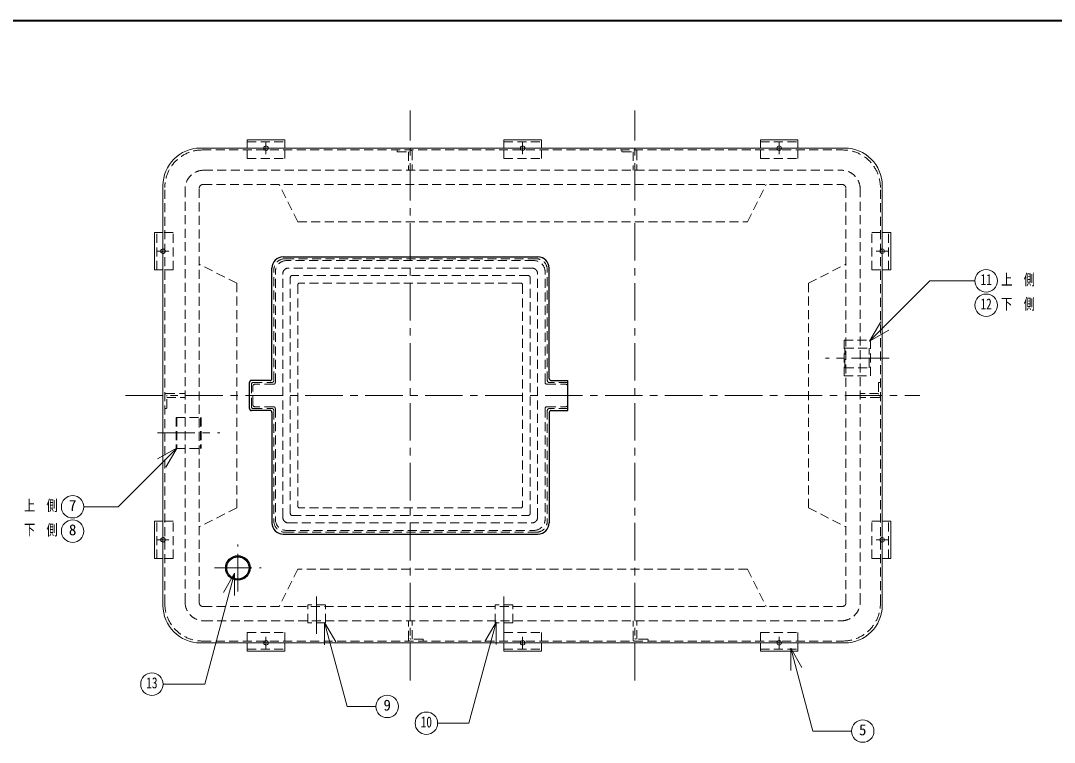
# Model space of a CAD drawing. Units: millimetres at full size, sheet at 1:20; details may follow other scales. Extents: x -4246 to 3854, y -2716 to 2904.
# Drawn here: x -1535 to 1224, y 979 to 2904 of the extents above; entities that cross this region are included whole.
import ezdxf
from ezdxf.enums import TextEntityAlignment as Align

# ---------------------------------------------------------------- set-up
doc = ezdxf.new("R2010")
doc.units = ezdxf.units.MM
doc.header["$LTSCALE"] = 20
doc.linetypes.add('CHAIN1', pattern=[8, 5, -1, 1, -1])
doc.linetypes.add('DASHED1', pattern=[1.8, 1.2, -0.6])
doc.layers.add('0-0', color=4, linetype='Continuous', lineweight=9)
doc.styles.add('ＭＳ ゴシック', font='')
doc.styles.get('ＭＳ ゴシック').set_extended_font_data('MS Gothic')

msp = doc.modelspace()

# ---------------------------------------------------------------- linework, layer by layer
at = {"layer": '0-0', "color": 1, "lineweight": 40}
msp.add_line((3854.4, 2903.83), (-4245.6, 2903.83), dxfattribs=at)
at = {"layer": '0-0', "linetype": 'CHAIN1'}
for p, q in [((-495.6, 1143.83), (-495.6, 2663.83)), ((104.4, 1143.83), (104.4, 2663.83)), ((-880.6, 2547.83), (-880.6, 2579.83)), ((-195.6, 2547.83), (-195.6, 2579.83)), ((489.4, 2547.83), (489.4, 2579.83)), ((-1139.6, 2288.83), (-1171.6, 2288.83)), ((748.4, 2288.83), (780.4, 2288.83)), ((782.61, 2003.83), (612.61, 2003.83)), ((-1255.6, 1903.83), (864.4, 1903.83)), ((-1170.43, 1803.83), (-1003.82, 1803.83)), ((-1139.6, 1518.83), (-1171.6, 1518.83)), ((748.4, 1518.83), (780.4, 1518.83)), ((-955.6, 1381.33), (-955.6, 1506.33)), ((-1018.1, 1443.83), (-893.1, 1443.83)), ((-745.6, 1267.67), (-745.6, 1375.67)), ((-245.6, 1267.67), (-245.6, 1375.67)), ((-880.6, 1259.83), (-880.6, 1227.83)), ((-195.6, 1259.83), (-195.6, 1227.83)), ((489.4, 1259.83), (489.4, 1227.83))]:
    msp.add_line(p, q, dxfattribs=at)
at = {"layer": '0-0'}
for p, q in [((-930.6, 2586.33), (-830.6, 2586.33)), ((-930.6, 2563.83), (-930.6, 2586.33)), ((-830.6, 2563.83), (-830.6, 2586.33)), ((-245.6, 2586.33), (-145.6, 2586.33)), ((-245.6, 2563.83), (-245.6, 2586.33)), ((-145.6, 2563.83), (-145.6, 2586.33)), ((439.4, 2586.33), (539.4, 2586.33)), ((439.4, 2563.83), (439.4, 2586.33)), ((539.4, 2563.83), (539.4, 2586.33)), ((-1178.1, 2238.83), (-1178.1, 2338.83)), ((-1155.6, 2338.83), (-1178.1, 2338.83)), ((764.4, 2338.83), (786.9, 2338.83)), ((786.9, 2238.83), (786.9, 2338.83)), ((-1155.6, 2238.83), (-1178.1, 2238.83)), ((764.4, 2238.83), (786.9, 2238.83)), ((-1178.1, 1468.83), (-1178.1, 1568.83)), ((-1155.6, 1568.83), (-1178.1, 1568.83)), ((764.4, 1568.83), (786.9, 1568.83)), ((786.9, 1468.83), (786.9, 1568.83)), ((-1155.6, 1468.83), (-1178.1, 1468.83)), ((764.4, 1468.83), (786.9, 1468.83)), ((-930.6, 1243.83), (-930.6, 1221.33)), ((-830.6, 1243.83), (-830.6, 1221.33)), ((-245.6, 1243.83), (-245.6, 1221.33)), ((-145.6, 1243.83), (-145.6, 1221.33)), ((439.4, 1243.83), (439.4, 1221.33)), ((539.4, 1243.83), (539.4, 1221.33)), ((-930.6, 1221.33), (-830.6, 1221.33)), ((-245.6, 1221.33), (-145.6, 1221.33)), ((439.4, 1221.33), (539.4, 1221.33))]:
    msp.add_line(p, q, dxfattribs=at)
at = {"layer": '0-0', "linetype": 'DASHED1'}
for p, q in [((-930.6, 2580.33), (-830.6, 2580.33)), ((-245.6, 2580.33), (-145.6, 2580.33)), ((439.4, 2580.33), (539.4, 2580.33)), ((-1050.6, 2558.83), (659.4, 2558.83)), ((-930.6, 2536.33), (-930.6, 2563.83)), ((-830.6, 2536.33), (-830.6, 2563.83)), ((-530.6, 2555.33), (-530.6, 2558.83)), ((-529.1, 2553.83), (-497.1, 2553.83)), ((-500.6, 2553.83), (-500.6, 2504.83)), ((-490.6, 2555.83), (-490.6, 2504.83)), ((-245.6, 2536.33), (-245.6, 2563.83)), ((-145.6, 2536.33), (-145.6, 2563.83)), ((69.4, 2555.33), (69.4, 2558.83)), ((70.9, 2553.83), (102.9, 2553.83)), ((99.4, 2553.83), (99.4, 2504.83)), ((109.4, 2555.83), (109.4, 2504.83)), ((439.4, 2536.33), (439.4, 2563.83)), ((539.4, 2536.33), (539.4, 2563.83)), ((-930.6, 2536.33), (-830.6, 2536.33)), ((-245.6, 2536.33), (-145.6, 2536.33)), ((439.4, 2536.33), (539.4, 2536.33)), ((-1046.61, 2504.83), (655.4, 2504.83)), ((-1150.6, 1348.83), (-1150.6, 2458.83)), ((-1058.61, 1350.82), (-1058.61, 2456.83)), ((-1048.61, 2466.83), (657.4, 2466.83)), ((-795.6, 2366.83), (-845.6, 2466.83)), ((667.4, 1350.82), (667.4, 2456.83)), ((759.4, 1348.83), (759.4, 2458.83)), ((-1096.61, 1352.82), (-1096.61, 2454.83)), ((705.4, 1352.82), (705.4, 2454.83)), ((-1172.1, 2238.83), (-1172.1, 2338.83)), ((-1128.1, 2338.83), (-1155.6, 2338.83)), ((-1128.1, 2238.83), (-1128.1, 2338.83)), ((736.9, 2238.83), (736.9, 2338.83)), ((736.9, 2338.83), (764.4, 2338.83)), ((780.9, 2238.83), (780.9, 2338.83)), ((-1128.1, 2238.83), (-1155.6, 2238.83)), ((567.4, 2203.83), (667.4, 2253.83)), ((736.9, 2238.83), (764.4, 2238.83)), ((732.61, 1956.33), (732.61, 2051.33)), ((664.37, 1977.33), (664.37, 2030.33)), ((664.37, 2030.33), (729.37, 2030.33)), ((729.37, 1977.33), (729.37, 2030.33)), ((664.37, 1977.33), (729.37, 1977.33)), ((662.61, 1956.33), (732.61, 1956.33)), ((754.4, 1937.33), (754.4, 1905.33)), ((755.9, 1938.83), (759.4, 1938.83)), ((-1147.6, 1908.83), (-1096.61, 1908.83)), ((754.4, 1908.83), (705.4, 1908.83)), ((-1145.6, 1870.33), (-1145.6, 1902.33)), ((-1145.6, 1898.83), (-1096.61, 1898.83)), ((756.4, 1898.83), (705.4, 1898.83)), ((-1147.1, 1868.83), (-1150.6, 1868.83)), ((-1120.43, 1844.83), (-1053.82, 1844.83)), ((-1118.82, 1844.83), (-1118.82, 1762.83)), ((-1055.43, 1844.83), (-1055.43, 1762.83)), ((-1053.82, 1844.83), (-1053.82, 1762.83)), ((-958.61, 1603.83), (-1058.61, 1553.83)), ((-1172.1, 1468.83), (-1172.1, 1568.83)), ((-1128.1, 1568.83), (-1155.6, 1568.83)), ((-1128.1, 1468.83), (-1128.1, 1568.83)), ((736.9, 1468.83), (736.9, 1568.83)), ((736.9, 1568.83), (764.4, 1568.83)), ((780.9, 1468.83), (780.9, 1568.83)), ((-1128.1, 1468.83), (-1155.6, 1468.83)), ((736.9, 1468.83), (764.4, 1468.83)), ((-795.6, 1440.82), (-845.6, 1340.82)), ((404.4, 1440.82), (-795.6, 1440.82)), ((404.4, 1440.82), (454.4, 1340.82)), ((-1048.61, 1340.82), (657.4, 1340.82)), ((-769.1, 1297.67), (-769.1, 1345.67)), ((-722.1, 1345.67), (-769.1, 1345.67)), ((-722.1, 1297.67), (-722.1, 1345.67)), ((-222.1, 1345.67), (-269.1, 1345.67)), ((-269.1, 1297.67), (-269.1, 1345.67)), ((-222.1, 1297.67), (-222.1, 1345.67)), ((-1046.61, 1302.82), (655.4, 1302.82)), ((-722.1, 1297.67), (-769.1, 1297.67)), ((-500.6, 1251.83), (-500.6, 1302.82)), ((-490.6, 1253.83), (-490.6, 1302.82)), ((-222.1, 1297.67), (-269.1, 1297.67)), ((99.4, 1251.83), (99.4, 1302.82)), ((109.4, 1253.83), (109.4, 1302.82)), ((-930.6, 1271.33), (-830.6, 1271.33)), ((-930.6, 1271.33), (-930.6, 1243.83)), ((-830.6, 1271.33), (-830.6, 1243.83)), ((-245.6, 1271.33), (-145.6, 1271.33)), ((-245.6, 1271.33), (-245.6, 1243.83)), ((-145.6, 1271.33), (-145.6, 1243.83)), ((439.4, 1271.33), (539.4, 1271.33)), ((439.4, 1271.33), (439.4, 1243.83)), ((539.4, 1271.33), (539.4, 1243.83)), ((-1050.6, 1248.83), (659.4, 1248.83)), ((-462.1, 1253.83), (-494.1, 1253.83)), ((-460.6, 1252.33), (-460.6, 1248.83)), ((137.9, 1253.83), (105.9, 1253.83)), ((139.4, 1252.33), (139.4, 1248.83)), ((-930.6, 1227.33), (-830.6, 1227.33)), ((-245.6, 1227.33), (-145.6, 1227.33)), ((439.4, 1227.33), (539.4, 1227.33))]:
    msp.add_line(p, q, dxfattribs=at)
at = {"layer": '0-0', "color": 7, "lineweight": 18}
for p, q in [((-1055.6, 2563.83), (664.4, 2563.83)), ((-1155.6, 1343.83), (-1155.6, 2463.83)), ((764.4, 1343.83), (764.4, 2463.83)), ((730.28, 2048.54), (760.28, 2100.5)), ((730.28, 2048.54), (782.24, 2078.54)), ((-1117.77, 1764.66), (-1275.39, 1607.04)), ((-1117.77, 1764.66), (-1169.73, 1734.66)), ((-1117.77, 1764.66), (-1147.77, 1712.7)), ((-1275.39, 1607.04), (-1366.67, 1607.04)), ((-964.23, 1430.03), (-994.23, 1378.07)), ((-964.23, 1430.03), (-964.23, 1370.03)), ((-724.06, 1298.41), (-694.06, 1246.45)), ((-724.06, 1298.41), (-724.06, 1238.41)), ((-724.06, 1298.41), (-664.03, 1074.37)), ((-266.59, 1299.16), (-296.59, 1247.2)), ((-266.59, 1299.16), (-266.59, 1239.16)), ((-1055.6, 1243.83), (664.4, 1243.83)), ((520.04, 1229.97), (520.04, 1169.97)), ((520.04, 1229.97), (550.04, 1178.01)), ((520.04, 1229.97), (579.36, 1008.56)), ((-586.98, 1074.37), (-664.03, 1074.37)), ((682.21, 1008.56), (579.36, 1008.56))]:
    msp.add_line(p, q, dxfattribs=at)
at = {"layer": '0-0', "color": 5, "lineweight": 25}
for p, q in [((-834.6, 2273.83), (-154.6, 2273.83)), ((-864.6, 1948.83), (-864.6, 2243.83)), ((-124.6, 1948.83), (-124.6, 2243.83)), ((-924.6, 1868.83), (-924.6, 1938.83)), ((-869.6, 1943.83), (-919.6, 1943.83)), ((-119.6, 1943.83), (-74.6, 1943.83)), ((-74.6, 1863.83), (-74.6, 1943.83)), ((-869.6, 1863.83), (-919.6, 1863.83)), ((-864.6, 1858.83), (-864.6, 1563.83)), ((-124.6, 1858.83), (-124.6, 1563.83)), ((-119.6, 1863.83), (-74.6, 1863.83)), ((-834.6, 1533.83), (-154.6, 1533.83))]:
    msp.add_line(p, q, dxfattribs=at)
at = {"layer": '0-0', "color": 7, "linetype": 'DASHED1', "lineweight": 18}
for p, q in [((-829.6, 2268.83), (-159.6, 2268.83)), ((-165.6, 2263.83), (-825.6, 2263.83)), ((-859.6, 1943.83), (-859.6, 2238.83)), ((-170.6, 2243.83), (-820.6, 2243.83)), ((-129.6, 1943.83), (-129.6, 2238.83)), ((-855.6, 1938.83), (-855.6, 2233.83)), ((-835.6, 1578.83), (-835.6, 2228.83)), ((-815.6, 1588.83), (-815.6, 2218.83)), ((-180.6, 2223.83), (-810.6, 2223.83)), ((-175.6, 1588.83), (-175.6, 2218.83)), ((-155.6, 1578.83), (-155.6, 2228.83)), ((-135.6, 1938.83), (-135.6, 2233.83)), ((-795.6, 2198.83), (-795.6, 1608.83)), ((-200.6, 2203.83), (-790.6, 2203.83)), ((-195.6, 2198.83), (-195.6, 1608.83)), ((-919.6, 1873.83), (-919.6, 1933.83)), ((-914.6, 1938.83), (-864.6, 1938.83)), ((-860.6, 1933.83), (-910.6, 1933.83)), ((-130.6, 1933.83), (-80.6, 1933.83)), ((-74.6, 1938.83), (-124.6, 1938.83)), ((-915.6, 1878.83), (-915.6, 1928.83)), ((-75.6, 1878.83), (-75.6, 1928.83)), ((-914.6, 1868.83), (-864.6, 1868.83)), ((-860.6, 1873.83), (-910.6, 1873.83)), ((-859.6, 1863.83), (-859.6, 1568.83)), ((-855.6, 1868.83), (-855.6, 1573.83)), ((-135.6, 1868.83), (-135.6, 1573.83)), ((-130.6, 1873.83), (-80.6, 1873.83)), ((-129.6, 1863.83), (-129.6, 1568.83)), ((-74.6, 1868.83), (-124.6, 1868.83)), ((-200.6, 1603.83), (-790.6, 1603.83)), ((-810.6, 1583.83), (-180.6, 1583.83)), ((-820.6, 1563.83), (-170.6, 1563.83)), ((-829.6, 1538.83), (-159.6, 1538.83)), ((-825.6, 1543.83), (-165.6, 1543.83))]:
    msp.add_line(p, q, dxfattribs=at)
at = {"layer": '0-0', "linetype": 'DASHED1'}
for points in [[(-795.6, 2366.83), (404.4, 2366.83), (454.4, 2466.83)], [(-958.61, 1603.83), (-958.61, 2203.83), (-1058.61, 2253.83)], [(567.4, 2203.83), (567.4, 1603.83), (667.4, 1553.83)], [(662.61, 1956.33), (662.61, 2051.33), (732.61, 2051.33)], [(-1120.43, 1844.83), (-1120.43, 1762.83), (-1053.82, 1762.83)]]:
    msp.add_lwpolyline(points, dxfattribs=at)
at = {"layer": '0-0', "color": 7, "lineweight": 18}
for points in [[(730.28, 2048.54), (891.33, 2209.59), (1011.81, 2209.59)], [(-964.23, 1430.03), (-1043.6, 1133.8), (-1154.99, 1133.8)], [(-266.59, 1299.16), (-338.87, 1029.41), (-422.52, 1029.41)]]:
    msp.add_lwpolyline(points, dxfattribs=at)
for centre in [(1041.81, 2209.59), (1041.81, 2144.59), (-1396.67, 1607.04), (-1396.67, 1542.04), (-1184.99, 1133.8), (-556.98, 1074.37), (-452.52, 1029.41), (712.21, 1008.56)]:
    msp.add_circle(centre, 30, dxfattribs=at)
at = {"layer": '0-0', "color": 5, "lineweight": 25}
for radius in [32.5, 29.7]:
    msp.add_circle((-955.6, 1443.83), radius, dxfattribs=at)
at = {"layer": '0-0'}
for centre, start, end in [((-880.6, 2563.83), 0, 180), ((-195.6, 2563.83), 0, 180), ((489.4, 2563.83), 0, 180), ((-1155.6, 2288.83), 90, 270), ((764.4, 2288.83), 270, 90), ((-1155.6, 1518.83), 90, 270), ((764.4, 1518.83), 270, 90), ((-880.6, 1243.83), 180, 0), ((-195.6, 1243.83), 180, 0), ((489.4, 1243.83), 180, 0)]:
    msp.add_arc(centre, 6, start, end, dxfattribs=at)
at = {"layer": '0-0', "color": 7, "lineweight": 18}
for centre, start, end in [((-1055.6, 2463.83), 90, 180), ((664.4, 2463.83), 0, 90), ((-1055.6, 1343.83), 180, 270), ((664.4, 1343.83), 270, 0)]:
    msp.add_arc(centre, 100, start, end, dxfattribs=at)
at = {"layer": '0-0', "linetype": 'DASHED1'}
for centre, radius, start, end in [((-1050.6, 2458.83), 100, 90, 180), ((-880.6, 2563.83), 6, 180, 0), ((-529.1, 2555.33), 1.5, 180, 270), ((-497.1, 2552.33), 1.5, 0, 90), ((-493.6, 2555.83), 3, 0, 90), ((-195.6, 2563.83), 6, 180, 0), ((70.9, 2555.33), 1.5, 180, 270), ((102.9, 2552.33), 1.5, 0, 90), ((106.4, 2555.83), 3, 0, 90), ((489.4, 2563.83), 6, 180, 0), ((659.4, 2458.83), 100, 0, 90), ((-1046.61, 2454.83), 50, 90, 180), ((655.4, 2454.83), 50, 0, 90), ((-1048.61, 2456.83), 10, 90, 180), ((657.4, 2456.83), 10, 0, 90), ((-1155.6, 2288.83), 6, 270, 90), ((764.4, 2288.83), 6, 90, 270), ((755.9, 1937.33), 1.5, 90, 180), ((-1147.6, 1905.83), 3, 90, 180), ((-1144.1, 1902.33), 1.5, 90, 180), ((752.9, 1905.33), 1.5, 270, 0), ((756.4, 1901.83), 3, 270, 0), ((-1147.1, 1870.33), 1.5, 270, 0), ((-1155.6, 1518.83), 6, 270, 90), ((764.4, 1518.83), 6, 90, 270), ((-1046.61, 1352.82), 50, 180, 270), ((655.4, 1352.82), 50, 270, 0), ((-1050.6, 1348.83), 100, 180, 270), ((-1048.61, 1350.82), 10, 180, 270), ((657.4, 1350.82), 10, 270, 0), ((659.4, 1348.83), 100, 270, 0), ((-880.6, 1243.83), 6, 0, 180), ((-497.6, 1251.83), 3, 180, 270), ((-494.1, 1255.33), 1.5, 180, 270), ((-462.1, 1252.33), 1.5, 0, 90), ((-195.6, 1243.83), 6, 0, 180), ((102.4, 1251.83), 3, 180, 270), ((105.9, 1255.33), 1.5, 180, 270), ((137.9, 1252.33), 1.5, 0, 90), ((489.4, 1243.83), 6, 0, 180)]:
    msp.add_arc(centre, radius, start, end, dxfattribs=at)
at = {"layer": '0-0', "color": 5, "lineweight": 25}
for centre, radius, start, end in [((-834.6, 2243.83), 30, 90, 180), ((-154.6, 2243.83), 30, 0, 90), ((-919.6, 1938.83), 5, 90, 180), ((-869.6, 1948.83), 5, 270, 0), ((-119.6, 1948.83), 5, 180, 270), ((-919.6, 1868.83), 5, 180, 270), ((-869.6, 1858.83), 5, 0, 90), ((-119.6, 1858.83), 5, 90, 180), ((-834.6, 1563.83), 30, 180, 270), ((-154.6, 1563.83), 30, 270, 0)]:
    msp.add_arc(centre, radius, start, end, dxfattribs=at)
at = {"layer": '0-0', "color": 7, "linetype": 'DASHED1', "lineweight": 18}
for centre, radius, start, end in [((-829.6, 2238.83), 30, 90, 180), ((-825.6, 2233.83), 30, 90, 180), ((-165.6, 2233.83), 30, 0, 90), ((-159.6, 2238.83), 30, 0, 90), ((-820.6, 2228.83), 15, 90, 180), ((-170.6, 2228.83), 15, 0, 90), ((-810.6, 2218.83), 5, 90, 180), ((-180.6, 2218.83), 5, 0, 90), ((-790.6, 2198.83), 5, 90, 180), ((-200.6, 2198.83), 5, 0, 90), ((-914.6, 1933.83), 5, 90, 180), ((-910.6, 1928.83), 5, 90, 180), ((-864.6, 1943.83), 5, 270, 0), ((-860.6, 1938.83), 5, 270, 0), ((-130.6, 1938.83), 5, 180, 270), ((-124.6, 1943.83), 5, 180, 270), ((-80.6, 1928.83), 5, 0, 90), ((-910.6, 1878.83), 5, 180, 270), ((-80.6, 1878.83), 5, 270, 0), ((-914.6, 1873.83), 5, 180, 270), ((-864.6, 1863.83), 5, 0, 90), ((-860.6, 1868.83), 5, 0, 90), ((-130.6, 1868.83), 5, 90, 180), ((-124.6, 1863.83), 5, 90, 180), ((-790.6, 1608.83), 5, 180, 270), ((-200.6, 1608.83), 5, 270, 0), ((-825.6, 1573.83), 30, 180, 270), ((-820.6, 1578.83), 15, 180, 270), ((-810.6, 1588.83), 5, 180, 270), ((-180.6, 1588.83), 5, 270, 0), ((-170.6, 1578.83), 15, 270, 0), ((-165.6, 1573.83), 30, 270, 0), ((-829.6, 1568.83), 30, 180, 270), ((-159.6, 1568.83), 30, 270, 0)]:
    msp.add_arc(centre, radius, start, end, dxfattribs=at)

# ---------------------------------------------------------------- texts
at = {"layer": '0-0', "color": 7, "style": 'ＭＳ ゴシック', "width": 0.75}
for s, p in [('11', (1026.81, 2189.59)), ('上\u3000側', (1081.81, 2189.59)), ('12', (1026.81, 2124.59)), ('下\u3000側', (1081.81, 2124.59)), ('上\u3000側', (-1526.67, 1587.04)), ('下\u3000側', (-1526.67, 1522.04)), ('13', (-1199.99, 1113.8)), ('10', (-467.52, 1009.41))]:
    msp.add_text(s, height=29.33, dxfattribs=at).set_placement(p, align=Align.BOTTOM_LEFT)
at = {"layer": '0-0', "color": 7, "style": 'ＭＳ ゴシック'}
for s, p in [('7', (-1406.67, 1587.04)), ('8', (-1406.67, 1522.04)), ('9', (-566.98, 1054.37)), ('5', (702.21, 988.56))]:
    msp.add_text(s, height=29.33, dxfattribs=at).set_placement(p, align=Align.BOTTOM_LEFT)

doc.saveas('drawing.dxf')
